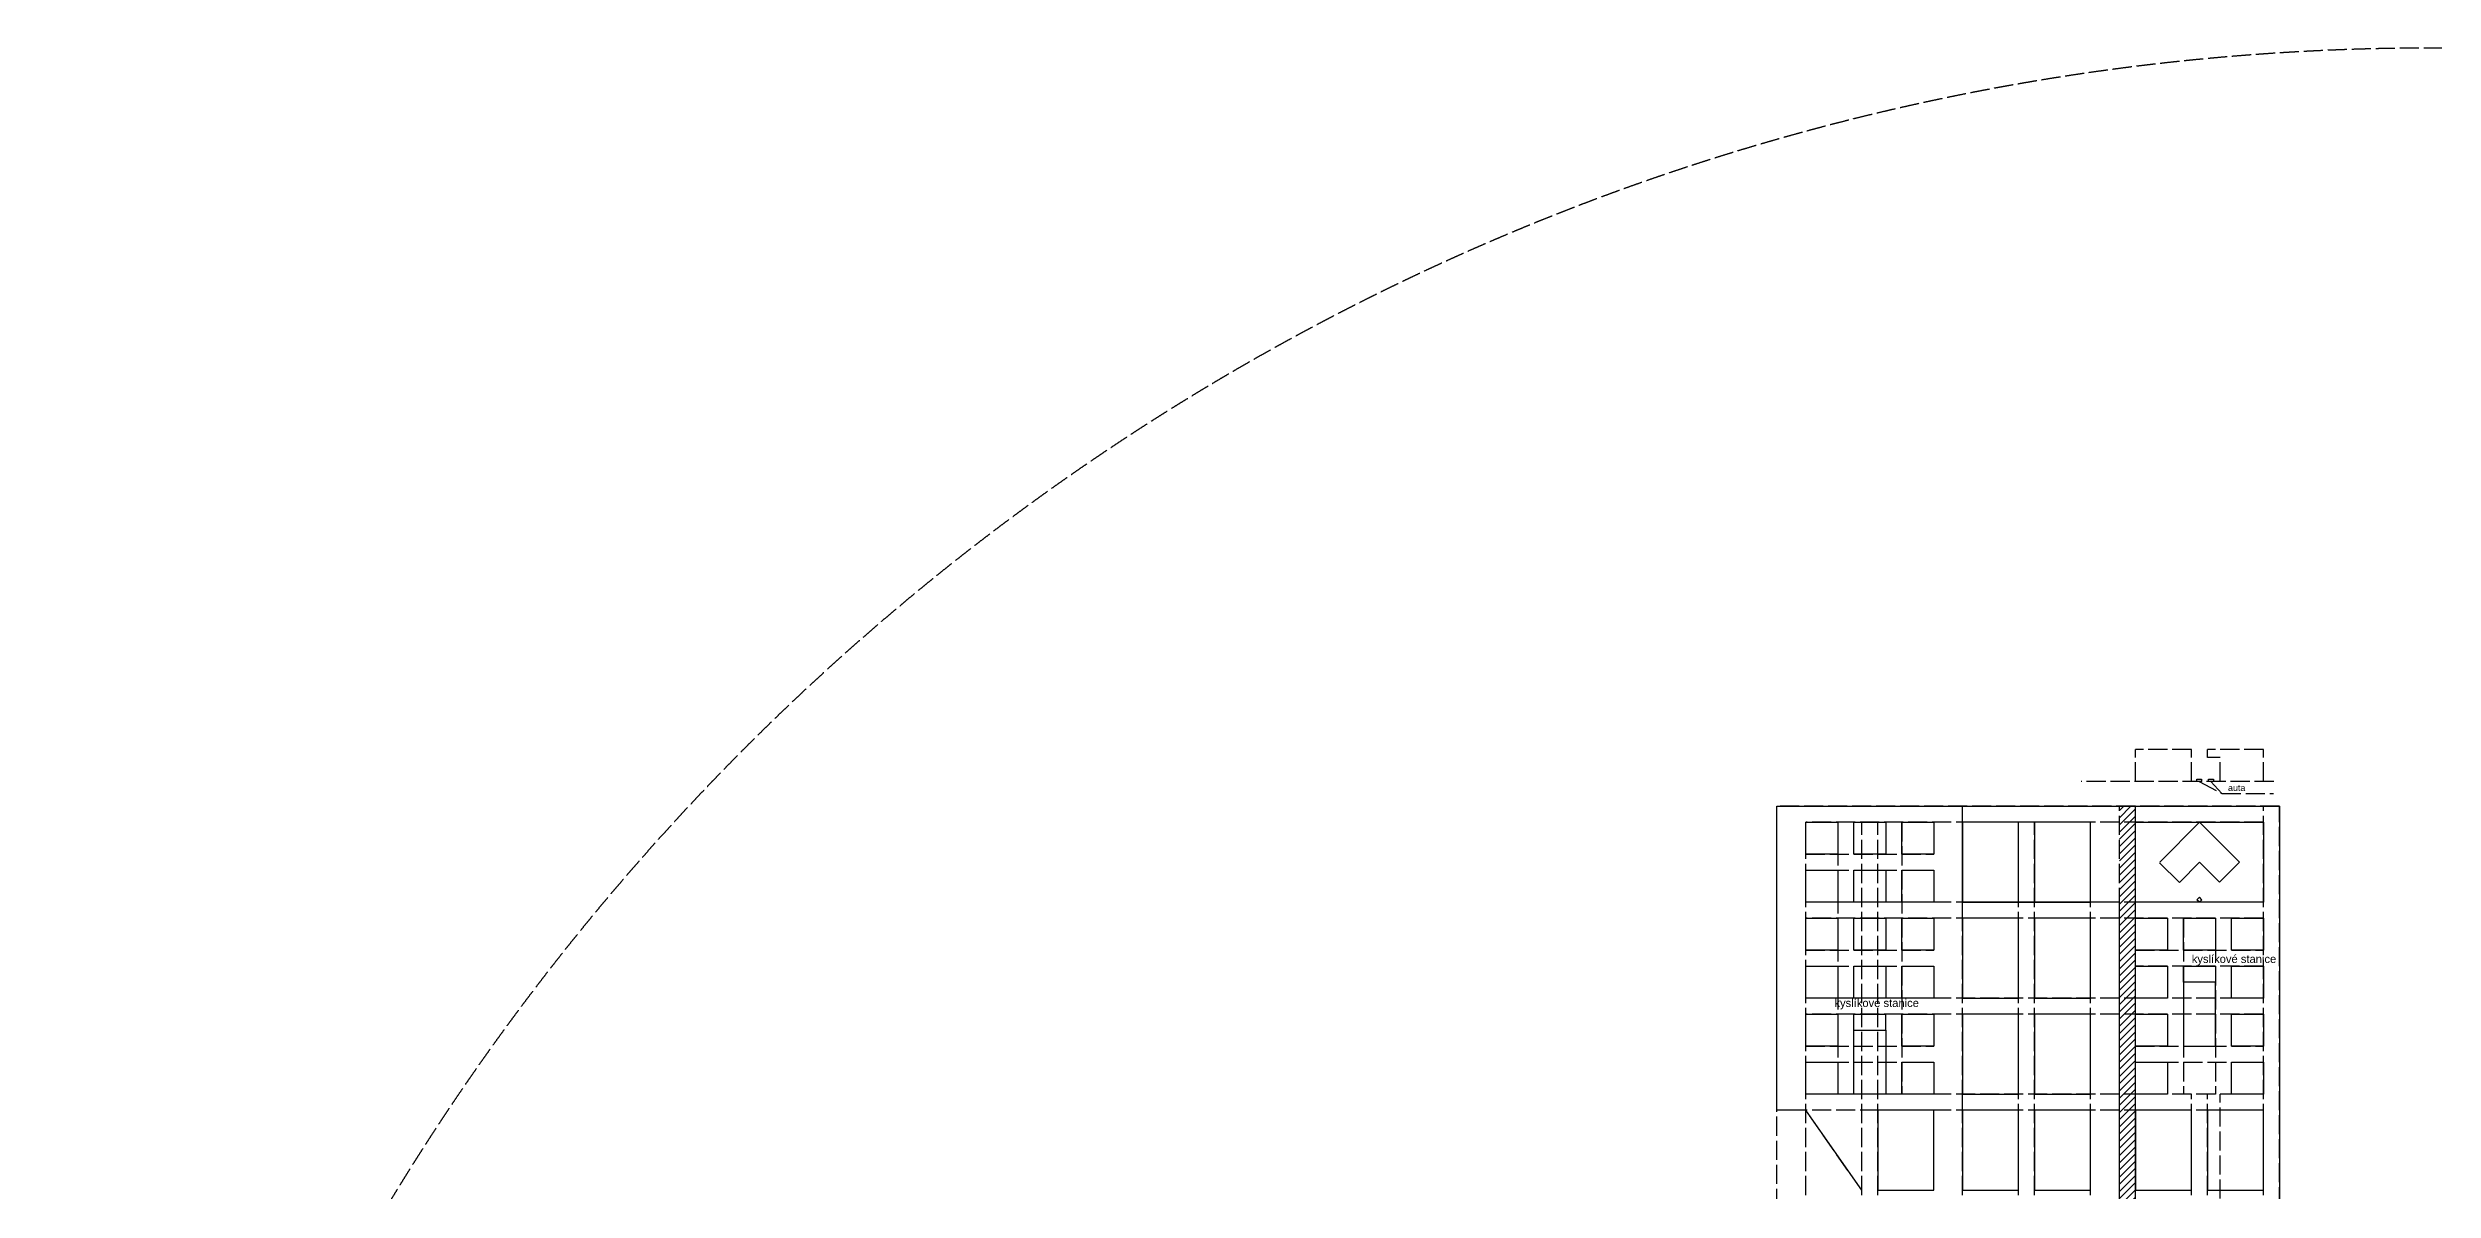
# Model space of a CAD drawing. Header units: millimetres. Extents: x -14568604 to 2614826, y -15966657 to 4339860.
# Drawn here: x -3594550 to -2103801, y -11797243 to -11083324 of the extents above; entities that cross this region are included whole.
import ezdxf

# ---------------------------------------------------------------- set-up
doc = ezdxf.new("R2010")
doc.units = ezdxf.units.MM
doc.linetypes.add('ACAD_ISO02W100', pattern=[15, 12, -3])
for name, color, linetype, lineweight in [('kyslíkové stanice', 130, 'Continuous', 30), ('master plan', 7, 'Continuous', 30), ('research centra', 220, 'Continuous', 30), ('universita', 90, 'Continuous', 30), ('vodní plocha', 130, 'Continuous', 30)]:
    doc.layers.add(name, color=color, linetype=linetype, lineweight=lineweight)
doc.layers.add('občanská vybavenost', color=170, linetype='Continuous')
doc.layers.add('základní mřížka', color=50, linetype='ACAD_ISO02W100')
doc.styles.get("Standard").update_dxf_attribs({"font": 'arial.ttf'})

msp = doc.modelspace()

# ---------------------------------------------------------------- hatches: boundary and pattern name
at = {"layer": 'vodní plocha'}
h = msp.add_hatch(dxfattribs=at)
h.set_pattern_fill('ANSI31', color=256, scale=1000)
h.set_pattern_definition([(45, (-2531985.6, -12133243), (-2245.064, 2245.064), [])])
edge = h.paths.add_edge_path()
edge.add_arc((-2299505.764, -11993830.979), 58589.802, 108.385604185, 136.570146252)
edge.add_arc((-2357985.61, -11990243.142), 40000, 7.180755782, 66.529676944, ccw=False)
edge.add_line((-2318299.341, -11985243.142), (-2317985.61, -11985243.142))
edge.add_line((-2317985.61, -11985243.142), (-2317985.61, -11938231.876))
edge = h.paths.add_edge_path()
edge.add_arc((-2299505.764, -11993830.979), 58589.802, 90.469253041, 108.385604184)
edge.add_line((-2317985.61, -11938231.876), (-2317985.61, -11985243.142))
edge.add_line((-2317985.61, -11985243.142), (-2299985.61, -11985243.142))
edge.add_line((-2299985.61, -11985243.142), (-2299985.61, -11935243.142))
h.paths.add_polyline_path([(-2299985.61, -11985243.142), (-2317985.61, -11985243.142), (-2317985.61, -11995243.142), (-2299985.61, -11995243.142)])
edge = h.paths.add_edge_path()
edge.add_line((-2299985.61, -11995243.142), (-2317985.61, -11995243.142))
edge.add_line((-2317985.61, -11995243.142), (-2317985.61, -12042454.489))
edge.add_arc((-2327728.804, -12071470.477), 30608.126, 62.551607708, 71.438614336, ccw=False)
edge.add_line((-2313620.004, -12044308.018), (-2300057.799, -12045788.939))
edge.add_line((-2300057.799, -12045788.939), (-2299985.61, -11995243.142))
edge = h.paths.add_edge_path()
edge.add_line((-2317985.61, -11995243.142), (-2318299.341, -11995243.142))
edge.add_arc((-2357985.61, -11990243.142), 40000, 293.394754672, 352.81924422, ccw=False)
edge.add_arc((-2299103.083, -11986560.251), 58997.591, 223.210525875, 251.333694132)
edge.add_line((-2317985.61, -12042454.489), (-2317985.61, -11995243.142))
edge = h.paths.add_edge_path()
edge.add_line((-2289985.61, -11935243.142), (-2289985.61, -11557243.142))
edge.add_line((-2289985.61, -11557243.142), (-2299985.61, -11557243.142))
edge.add_line((-2299985.61, -11557243.142), (-2299985.61, -12105243.142))
edge.add_line((-2299985.61, -12105243.142), (-2289985.61, -12105243.142))
edge.add_line((-2289985.61, -12105243.142), (-2289985.61, -12045243.142))
edge.add_arc((-2325364.777, -11990243.142), 65396.372, 302.751457433, 417.248542568)

# ---------------------------------------------------------------- linework, layer by layer
at = {"layer": 'kyslíkové stanice', "ltscale": 1000}
for points in [[(-2259985.61, -11667243.142), (-2259985.61, -11657243.142), (-2239985.61, -11657243.142), (-2239985.61, -11667243.142), (-2259985.61, -11667243.142)], [(-2465985.61, -11697243.142), (-2465985.61, -11687243.142), (-2445985.61, -11687243.142)], [(-2445985.61, -11697243.142), (-2445985.61, -11687243.142)], [(-2465985.61, -11697243.142), (-2445985.61, -11697243.142)]]:
    msp.add_lwpolyline(points, dxfattribs=at)
at = {"layer": 'master plan', "ltscale": 1000}
for points in [[(-2475985.61, -11567243.142), (-2475985.61, -11587243.142), (-2495985.61, -11587243.142), (-2495985.61, -11567243.142), (-2475985.61, -11567243.142)], [(-2445985.61, -11567243.142), (-2445985.61, -11587243.142), (-2465985.61, -11587243.142), (-2465985.61, -11567243.142), (-2445985.61, -11567243.142)], [(-2415985.61, -11567243.142), (-2415985.61, -11587243.142), (-2435985.61, -11587243.142), (-2435985.61, -11567243.142), (-2415985.61, -11567243.142)], [(-2397985.61, -11617243.126), (-2362985.61, -11617243.126), (-2362985.61, -11567243.126), (-2397985.61, -11567243.126), (-2397985.61, -11617243.126)], [(-2352985.61, -11617243.126), (-2317985.61, -11617243.126), (-2317985.61, -11567243.126), (-2352985.61, -11567243.126), (-2352985.61, -11617243.126)], [(-2475985.61, -11597243.142), (-2475985.61, -11617243.142), (-2495985.61, -11617243.142), (-2495985.61, -11597243.142), (-2475985.61, -11597243.142)], [(-2445985.61, -11597243.142), (-2445985.61, -11617243.142), (-2465985.61, -11617243.142), (-2465985.61, -11597243.142), (-2445985.61, -11597243.142)], [(-2415985.61, -11597243.142), (-2415985.61, -11617243.142), (-2435985.61, -11617243.142), (-2435985.61, -11597243.142), (-2415985.61, -11597243.142)], [(-2475985.61, -11627243.142), (-2475985.61, -11647243.142), (-2495985.61, -11647243.142), (-2495985.61, -11627243.142), (-2475985.61, -11627243.142)], [(-2445985.61, -11627243.142), (-2445985.61, -11647243.142), (-2465985.61, -11647243.142), (-2465985.61, -11627243.142), (-2445985.61, -11627243.142)], [(-2415985.61, -11627243.142), (-2415985.61, -11647243.142), (-2435985.61, -11647243.142), (-2435985.61, -11627243.142), (-2415985.61, -11627243.142)], [(-2397985.61, -11677243.126), (-2362985.61, -11677243.126), (-2362985.61, -11627243.126), (-2397985.61, -11627243.126), (-2397985.61, -11677243.126)], [(-2352985.61, -11677243.126), (-2317985.61, -11677243.126), (-2317985.61, -11627243.126), (-2352985.61, -11627243.126), (-2352985.61, -11677243.126)], [(-2269985.61, -11627243.142), (-2269985.61, -11647243.142), (-2289985.61, -11647243.142), (-2289985.61, -11627243.142), (-2269985.61, -11627243.142)], [(-2239985.61, -11627243.142), (-2239985.61, -11647243.142), (-2259985.61, -11647243.142), (-2259985.61, -11627243.142), (-2239985.61, -11627243.142)], [(-2209985.61, -11627243.142), (-2209985.61, -11647243.142), (-2229985.61, -11647243.142), (-2229985.61, -11627243.142), (-2209985.61, -11627243.142)], [(-2475985.61, -11657243.142), (-2475985.61, -11677243.142), (-2495985.61, -11677243.142), (-2495985.61, -11657243.142), (-2475985.61, -11657243.142)], [(-2445985.61, -11657243.142), (-2445985.61, -11677243.142), (-2465985.61, -11677243.142), (-2465985.61, -11657243.142), (-2445985.61, -11657243.142)], [(-2415985.61, -11657243.142), (-2415985.61, -11677243.142), (-2435985.61, -11677243.142), (-2435985.61, -11657243.142), (-2415985.61, -11657243.142)], [(-2269985.61, -11657243.142), (-2269985.61, -11677243.142), (-2289985.61, -11677243.142), (-2289985.61, -11657243.142), (-2269985.61, -11657243.142)], [(-2209985.61, -11657243.142), (-2209985.61, -11677243.142), (-2229985.61, -11677243.142), (-2229985.61, -11657243.142), (-2209985.61, -11657243.142)], [(-2475985.61, -11687243.142), (-2475985.61, -11707243.142), (-2495985.61, -11707243.142), (-2495985.61, -11687243.142), (-2475985.61, -11687243.142)], [(-2415985.61, -11687243.142), (-2415985.61, -11707243.142), (-2435985.61, -11707243.142), (-2435985.61, -11687243.142), (-2415985.61, -11687243.142)], [(-2397985.61, -11737243.126), (-2362985.61, -11737243.126), (-2362985.61, -11687243.126), (-2397985.61, -11687243.126), (-2397985.61, -11737243.126)], [(-2352985.61, -11737243.126), (-2317985.61, -11737243.126), (-2317985.61, -11687243.126), (-2352985.61, -11687243.126), (-2352985.61, -11737243.126)], [(-2269985.61, -11687243.142), (-2269985.61, -11707243.142), (-2289985.61, -11707243.142), (-2289985.61, -11687243.142), (-2269985.61, -11687243.142)], [(-2209985.61, -11687243.142), (-2209985.61, -11707243.142), (-2229985.61, -11707243.142), (-2229985.61, -11687243.142), (-2209985.61, -11687243.142)], [(-2475985.61, -11717243.142), (-2475985.61, -11737243.142), (-2495985.61, -11737243.142), (-2495985.61, -11717243.142), (-2475985.61, -11717243.142)], [(-2415985.61, -11717243.142), (-2415985.61, -11737243.142), (-2435985.61, -11737243.142), (-2435985.61, -11717243.142), (-2415985.61, -11717243.142)], [(-2269985.61, -11717243.142), (-2269985.61, -11737243.142), (-2289985.61, -11737243.142), (-2289985.61, -11717243.142), (-2269985.61, -11717243.142)], [(-2209985.61, -11717243.142), (-2209985.61, -11737243.142), (-2229985.61, -11737243.142), (-2229985.61, -11717243.142), (-2209985.61, -11717243.142)], [(-2450985.61, -11797243.126), (-2415985.61, -11797243.126), (-2415985.61, -11747243.126), (-2450985.61, -11747243.126), (-2450985.61, -11797243.126)], [(-2397985.61, -11797243.126), (-2362985.61, -11797243.126), (-2362985.61, -11747243.126), (-2397985.61, -11747243.126), (-2397985.61, -11797243.126)], [(-2352985.61, -11797243.126), (-2317985.61, -11797243.126), (-2317985.61, -11747243.126), (-2352985.61, -11747243.126), (-2352985.61, -11797243.126)], [(-2289985.61, -11797243.126), (-2254985.61, -11797243.126), (-2254985.61, -11747243.126), (-2289985.61, -11747243.126), (-2289985.61, -11797243.126)], [(-2244985.61, -11797243.126), (-2209985.61, -11797243.126), (-2209985.61, -11747243.126), (-2244985.61, -11747243.126), (-2244985.61, -11797243.126)]]:
    msp.add_lwpolyline(points, dxfattribs=at)
at = {"layer": 'občanská vybavenost', "ltscale": 1000}
msp.add_lwpolyline([(-2397985.61, -11567243.142), (-2397985.61, -11617243.142), (-2317985.61, -11617243.142), (-2317985.61, -11567243.142), (-2397985.61, -11567243.142)], dxfattribs=at)
at = {"layer": 'research centra', "ltscale": 1000}
for p, q in [((-2259985.61, -11667243.142), (-2259985.61, -11687243.142)), ((-2239985.61, -11667243.142), (-2259985.61, -11667243.142)), ((-2239985.61, -11687243.142), (-2239985.61, -11667243.142)), ((-2259985.61, -11687243.142), (-2259985.61, -11707243.142)), ((-2239985.61, -11707243.142), (-2239985.61, -11687243.142)), ((-2465985.61, -11717243.142), (-2465985.61, -11697243.142)), ((-2465985.61, -11697243.142), (-2445985.61, -11697243.142)), ((-2445985.61, -11697243.142), (-2445985.61, -11717243.142)), ((-2465985.61, -11737243.142), (-2465985.61, -11717243.142)), ((-2445985.61, -11717243.142), (-2445985.61, -11737243.142)), ((-2259985.61, -11707243.142), (-2239985.61, -11707243.142)), ((-2445985.61, -11737243.142), (-2465985.61, -11737243.142))]:
    msp.add_line(p, q, dxfattribs=at)
at = {"layer": 'universita', "ltscale": 1000}
for points in [[(-2289985.61, -11617243.142), (-2289985.61, -11567243.142), (-2209985.61, -11567243.142), (-2209985.61, -11617243.142), (-2289985.61, -11617243.142)], [(-2274658.342, -11592243.142), (-2249985.61, -11567243.142)], [(-2249985.61, -11567243.142), (-2224985.61, -11592243.142), (-2237403.793, -11604661.325)], [(-2262484.525, -11604907.847), (-2274983.44, -11592572.552)], [(-2237403.793, -11604661.325), (-2249986.153, -11592243.142), (-2262484.525, -11604907.847)], [(-2248422.608, -11615680.14), (-2249986.153, -11614117.673), (-2251548.484, -11615700.727)], [(-2248422.608, -11615680.14), (-2249985.61, -11617243.142), (-2251548.484, -11615700.727)]]:
    msp.add_lwpolyline(points, dxfattribs=at)
at = {"layer": 'vodní plocha', "ltscale": 1000}
for p, q in [((-2513985.61, -11747243.142), (-2513985.61, -11557243.142)), ((-2513985.61, -11557243.142), (-2199985.61, -11557243.142)), ((-2199985.61, -11557243.142), (-2199985.61, -12494243.142)), ((-2495985.61, -11747243.142), (-2513985.61, -11747243.142)), ((-2460985.61, -11797243.142), (-2495985.61, -11747243.142))]:
    msp.add_line(p, q, dxfattribs=at)
for points in [[(-2299985.61, -11617243.142), (-2397985.61, -11617243.142), (-2397985.61, -11557243.142)], [(-2289985.61, -11935243.142), (-2289985.61, -11557243.142)], [(-2299985.61, -11935243.142), (-2299985.61, -11617243.142)]]:
    msp.add_lwpolyline(points, dxfattribs=at)
at = {"layer": 'základní mřížka', "ltscale": 1000}
for points in [[(-2254985.61, -11541820.348), (-2254985.61, -11521820.348), (-2289985.61, -11521820.348)], [(-2289985.61, -11541820.348), (-2289985.61, -11521820.348)], [(-2209985.61, -11541820.348), (-2209985.61, -11521820.348), (-2244985.61, -11521820.348)], [(-2244985.61, -11526820.348), (-2244985.61, -11521820.348)], [(-2236985.61, -11541820.348), (-2236985.61, -11526820.348), (-2244985.61, -11526820.348)], [(-2203458.971, -11541820.348), (-2323928.442, -11541820.348)], [(-2251633.225, -11541820.348), (-2251633.225, -11540320.348), (-2248633.225, -11540320.348), (-2248633.225, -11541820.348)], [(-2250040.531, -11541820.348), (-2235967.801, -11549351.978)], [(-2244238.023, -11541820.348), (-2244238.023, -11540320.348), (-2241238.023, -11540320.348), (-2241238.023, -11541820.348)], [(-2239910.491, -11541820.348), (-2242813.748, -11541820.348)], [(-2242813.748, -11541820.348), (-2235967.801, -11549351.978)], [(-2235967.801, -11549351.978), (-2203676.997, -11549351.978)], [(-2513985.61, -12123243.142), (-2513985.61, -11557243.142)], [(-2199985.61, -11557243.142), (-2513985.61, -11557243.142)], [(-2495985.61, -11815243.142), (-2495985.61, -11567243.142)], [(-2209985.61, -11567243.142), (-2495985.61, -11567243.142)], [(-2475985.61, -11567243.142), (-2475985.61, -11737243.142)], [(-2460985.61, -11815243.142), (-2460985.61, -11567243.142)], [(-2450985.61, -11815243.142), (-2450985.61, -11567243.142)], [(-2450985.61, -11815243.142), (-2450985.61, -11567243.142)], [(-2435985.61, -11567243.142), (-2435985.61, -11737243.142)], [(-2397985.61, -11815243.142), (-2397985.61, -11557243.142)], [(-2397985.61, -11567243.142), (-2397985.61, -11557243.142)], [(-2362985.61, -11815243.142), (-2362985.61, -11567243.142)], [(-2352985.61, -11567243.142), (-2362985.61, -11567243.142)], [(-2352985.61, -11815243.142), (-2352985.61, -11567243.142)], [(-2317985.61, -11815243.142), (-2317985.61, -11567243.142)], [(-2299985.61, -11815243.142), (-2299985.61, -11557243.142)], [(-2289985.61, -11815243.142), (-2289985.61, -11557243.142)], [(-2209985.61, -11815243.142), (-2209985.61, -11557243.142)], [(-2199985.61, -11807243.142), (-2199985.61, -11557243.142)], [(-2495985.61, -11587243.142), (-2415985.61, -11587243.142)], [(-2495985.61, -11597243.142), (-2415985.61, -11597243.142)], [(-2209985.61, -11617243.142), (-2495985.61, -11617243.142)], [(-2209985.61, -11627243.142), (-2495985.61, -11627243.142)], [(-2209985.61, -11627243.142), (-2495985.61, -11627243.142)], [(-2397985.61, -11627243.142), (-2397985.61, -11617243.126)], [(-2259985.61, -11627243.142), (-2259985.61, -11737243.142)], [(-2239985.61, -11627243.142), (-2239985.61, -11737243.142)], [(-2495985.61, -11647243.142), (-2415985.61, -11647243.142)], [(-2495985.61, -11657243.142), (-2415985.61, -11657243.142)], [(-2289985.61, -11647243.142), (-2209985.61, -11647243.142)], [(-2209985.61, -11657243.142), (-2289985.61, -11657243.142)], [(-2209985.61, -11677243.142), (-2495985.61, -11677243.142)], [(-2209985.61, -11687243.142), (-2495985.61, -11687243.142)], [(-2209985.61, -11687243.142), (-2495985.61, -11687243.142)], [(-2209985.61, -11687243.142), (-2289985.61, -11687243.142)], [(-2495985.61, -11707243.142), (-2415985.61, -11707243.142)], [(-2495985.61, -11717243.142), (-2415985.61, -11717243.142)], [(-2289985.61, -11707243.142), (-2209985.61, -11707243.142)], [(-2289985.61, -11717243.142), (-2209985.61, -11717243.142)], [(-2209985.61, -11737243.142), (-2495985.61, -11737243.142)], [(-2397985.61, -11747243.142), (-2397985.61, -11737243.142)], [(-2254985.61, -11815243.142), (-2254985.61, -11737243.142)], [(-2244985.61, -11815243.142), (-2244985.61, -11737243.142)], [(-2236985.61, -12417445.727), (-2236985.61, -11737243.142)], [(-2209985.61, -11747243.142), (-2505985.61, -11747243.142)], [(-2209985.61, -11747243.142), (-2505985.61, -11747243.142)], [(-2460985.61, -11797243.126), (-2495985.61, -11747243.142)]]:
    msp.add_lwpolyline(points, dxfattribs=at)
msp.add_circle((-2103801.02, -12574073.187), 1490749.138, dxfattribs=at)

# ---------------------------------------------------------------- texts
at = {"layer": 'kyslíkové stanice', "ltscale": 1000, "char_height": 5000, "attachment_point": 1}
for insert in [(-2254739.211, -11650188.865), (-2478026.233, -11677698.939)]:
    msp.add_mtext_dynamic_manual_height_columns('kyslíkové stanice', width=89131.7047, gutter_width=12.5, heights=[0], dxfattribs=dict(at, insert=insert))
at = {"layer": 'občanská vybavenost', "ltscale": 1000, "insert": (-2232109.03, -11543776.065), "char_height": 4000, "attachment_point": 1}
msp.add_mtext_dynamic_manual_height_columns('auta', width=1275375.21005, gutter_width=12.5, heights=[0], dxfattribs=at)

doc.saveas('drawing.dxf')
